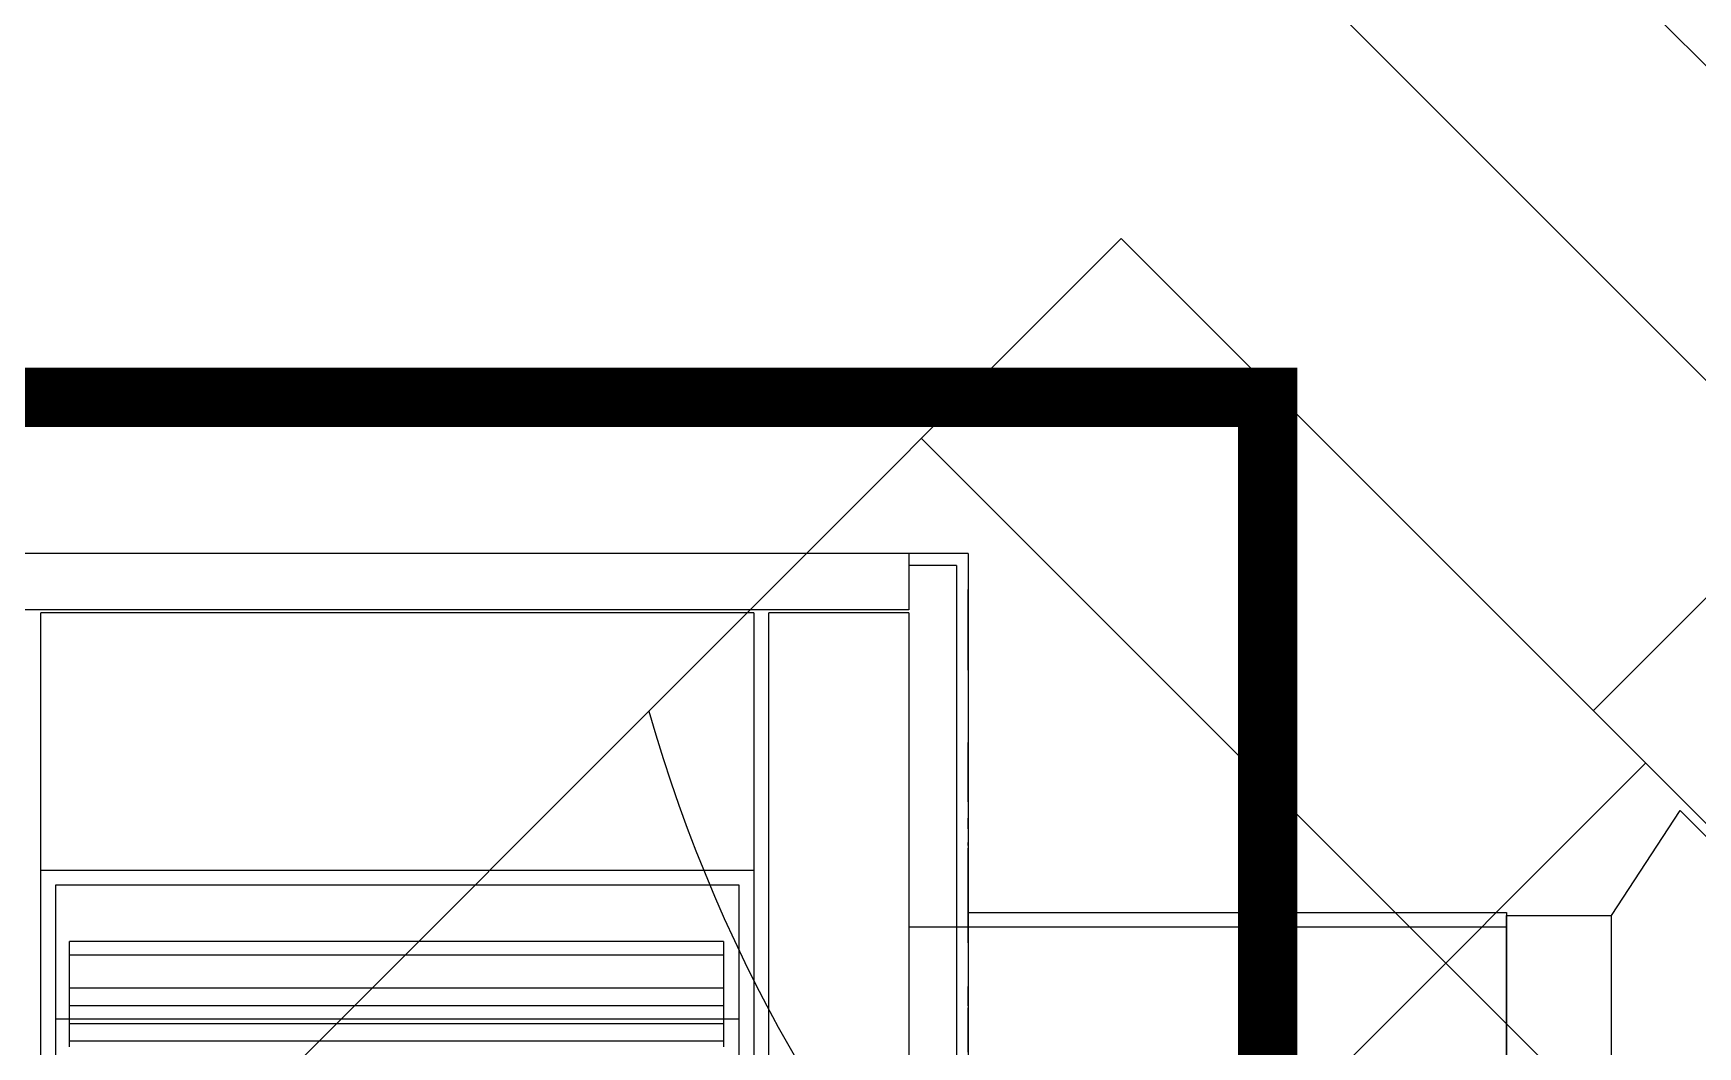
# Model space of a CAD drawing. Header units: centimetres. Extents: x 2452 to 16512, y -4226 to 6371.
# Drawn here: x 11659.2 to 11715.3, y 4803.6 to 4837.8 of the extents above; entities that cross this region are included whole.
import ezdxf

# ---------------------------------------------------------------- set-up
doc = ezdxf.new("R2010")
doc.units = ezdxf.units.CM
doc.layers.add('prlm-MOD-PB', color=123, linetype='Continuous')
doc.layers.add('prlm-VMC', color=93, linetype='Continuous')

# ---------------------------------------------------------------- blocks, each defined once
blk = doc.blocks.new('xi.c500-45')
at = {"layer": 'prlm-VMC'}
for p, q in [((25, 7.5), (-25, 7.5)), ((25, 0), (-25, 0))]:
    blk.add_line(p, q, dxfattribs=at)
blk = doc.blocks.new('xi.d500')
at = {"layer": 'prlm-VMC'}
for p, q in [((0, 0), (0, 92.024)), ((25, 0), (25, 59.524)), ((-25, 9.524), (25, 9.524)), ((-25, 0), (25, 0))]:
    blk.add_line(p, q, dxfattribs=at)
blk.add_arc((0, -22.303), 51.327, 60.8516, 119.1484, dxfattribs=at)
blk = doc.blocks.new('xi.manchonvmc')
at = {"layer": 'prlm-VMC'}
for points in [[(3.536, 20), (5.858, 23.536), (9.393, 20)], [(9.393, 20), (12.929, 23.536), (16.464, 20)], [(16.464, 20), (20, 23.536), (23.536, 20)], [(23.536, 20), (27.071, 23.536), (30.607, 20)], [(30.607, 20), (34.142, 23.536), (36.464, 20)], [(0, -20), (0, 20)], [(0, 20), (3.536, 20)], [(3.536, -20), (3.536, 20)], [(36.464, 20), (36.464, -20)], [(36.464, 20), (40, 20)], [(40, -20), (40, 20)], [(0, -20), (3.536, -20)], [(3.536, -20), (5.858, -23.536), (9.393, -20)], [(9.393, -20), (12.929, -23.536), (16.464, -20)], [(16.464, -20), (20, -23.536), (23.536, -20)], [(23.536, -20), (27.071, -23.536), (30.607, -20)], [(30.607, -20), (34.142, -23.536), (36.464, -20)], [(36.464, -20), (40, -20)]]:
    blk.add_lwpolyline(points, dxfattribs=at)

msp = doc.modelspace()

# ---------------------------------------------------------------- linework, layer by layer
at = {"layer": 'prlm-MOD-PB', "const_width": 2}
msp.add_lwpolyline([(11621.893, 4744.353), (11621.893, 4825.501), (11700.784, 4825.501), (11700.784, 4744.353)], close=True, dxfattribs=at)
at = {"layer": 'prlm-VMC', "ltscale": 25}
msp.add_line((11711.753, 4814.939), (11719.223, 4822.409), dxfattribs=at)
at = {"layer": 'prlm-VMC', "color": 0}
for p, q in [((11690.686, 4820.237), (11627.286, 4820.237)), ((11688.686, 4820.237), (11688.686, 4818.337)), ((11690.686, 4820.237), (11690.686, 4755.837)), ((11690.286, 4819.837), (11688.686, 4819.837)), ((11690.286, 4819.837), (11690.286, 4756.237)), ((11690.686, 4819.02), (11690.687, 4819.02)), ((11690.687, 4818.259), (11690.687, 4819.02)), ((11688.686, 4818.337), (11641.286, 4818.337)), ((11659.416, 4783.607), (11659.416, 4818.237)), ((11683.456, 4818.237), (11659.416, 4818.237)), ((11683.456, 4818.237), (11683.456, 4783.607)), ((11683.966, 4757.837), (11683.966, 4818.237)), ((11688.686, 4818.237), (11683.966, 4818.237)), ((11688.686, 4818.237), (11688.686, 4757.837)), ((11690.686, 4818.369), (11690.687, 4818.369)), ((11690.686, 4818.259), (11690.687, 4818.259)), ((11690.687, 4816.303), (11690.687, 4818.369)), ((11690.686, 4817.553), (11690.687, 4817.553)), ((11690.686, 4817.365), (11690.687, 4817.365)), ((11690.687, 4817.553), (11690.687, 4813.796)), ((11690.686, 4816.303), (11690.687, 4816.303)), ((11690.686, 4816.303), (11690.687, 4816.303)), ((11690.686, 4814.317), (11690.687, 4814.317)), ((11690.686, 4814.317), (11690.687, 4814.317)), ((11690.686, 4814.265), (11690.687, 4814.265)), ((11690.686, 4814.265), (11690.687, 4814.265)), ((11690.686, 4814.24), (11690.687, 4814.24)), ((11690.686, 4814.24), (11690.687, 4814.24)), ((11690.686, 4814.162), (11690.687, 4814.162)), ((11690.686, 4814.133), (11690.687, 4814.133)), ((11690.686, 4814.065), (11690.687, 4814.065)), ((11690.686, 4814.054), (11690.687, 4814.054)), ((11690.686, 4813.796), (11690.687, 4813.796)), ((11690.686, 4813.702), (11690.687, 4813.702)), ((11690.687, 4812.817), (11690.687, 4813.87)), ((11690.686, 4813.022), (11690.687, 4813.022)), ((11690.686, 4812.817), (11690.687, 4812.817)), ((11690.687, 4812.746), (11690.687, 4812.817)), ((11690.686, 4812.746), (11690.687, 4812.746)), ((11690.686, 4812.706), (11690.687, 4812.706)), ((11690.686, 4812.706), (11690.687, 4812.706)), ((11690.687, 4812.706), (11690.686, 4812.706)), ((11690.686, 4812.704), (11690.687, 4812.704)), ((11690.686, 4812.696), (11690.687, 4812.696)), ((11690.686, 4812.693), (11690.687, 4812.693)), ((11690.686, 4812.635), (11690.687, 4812.635)), ((11690.686, 4812.581), (11690.687, 4812.581)), ((11690.686, 4812.47), (11690.687, 4812.47)), ((11690.686, 4812.41), (11690.687, 4812.41)), ((11690.686, 4812.375), (11690.687, 4812.375)), ((11690.686, 4812.375), (11690.687, 4812.375)), ((11690.686, 4812.332), (11690.687, 4812.332)), ((11690.686, 4812.308), (11690.687, 4812.308)), ((11690.686, 4812.225), (11690.687, 4812.225)), ((11690.687, 4812.704), (11690.687, 4812.746)), ((11690.687, 4812.693), (11690.687, 4812.704)), ((11690.687, 4812.47), (11690.687, 4812.693)), ((11690.687, 4812.375), (11690.687, 4812.47)), ((11690.687, 4812.332), (11690.687, 4812.375)), ((11690.687, 4812.308), (11690.687, 4812.332)), ((11690.687, 4811.868), (11690.687, 4812.308)), ((11690.686, 4811.868), (11690.687, 4811.868)), ((11690.687, 4811.868), (11690.687, 4811.274)), ((11690.686, 4811.436), (11690.687, 4811.436)), ((11690.686, 4811.436), (11690.687, 4811.436)), ((11690.686, 4811.352), (11690.687, 4811.352)), ((11690.686, 4811.352), (11690.687, 4811.352)), ((11690.686, 4811.351), (11690.687, 4811.351)), ((11690.686, 4811.348), (11690.687, 4811.348)), ((11690.686, 4811.348), (11690.687, 4811.348)), ((11690.686, 4811.289), (11690.687, 4811.289)), ((11690.686, 4811.277), (11690.687, 4811.277)), ((11690.687, 4811.274), (11690.686, 4811.274)), ((11690.686, 4811.216), (11690.687, 4811.216)), ((11690.686, 4811.216), (11690.687, 4811.216)), ((11690.687, 4811.216), (11690.686, 4811.216)), ((11690.687, 4810.954), (11690.687, 4811.316)), ((11690.686, 4810.954), (11690.687, 4810.954)), ((11690.686, 4810.885), (11690.687, 4810.885)), ((11690.687, 4810.883), (11690.686, 4810.883)), ((11690.686, 4810.88), (11690.687, 4810.88)), ((11690.687, 4810.954), (11690.687, 4810.883)), ((11690.687, 4810.88), (11690.687, 4810.883)), ((11690.686, 4810.514), (11690.687, 4810.514)), ((11690.686, 4810.492), (11690.687, 4810.492)), ((11690.686, 4810.399), (11690.687, 4810.399)), ((11690.686, 4810.304), (11690.687, 4810.304)), ((11690.686, 4810.294), (11690.687, 4810.294)), ((11690.686, 4810.214), (11690.687, 4810.214)), ((11690.686, 4810.198), (11690.687, 4810.198)), ((11690.686, 4810.189), (11690.687, 4810.189)), ((11690.686, 4810.155), (11690.687, 4810.155)), ((11690.686, 4810.155), (11690.687, 4810.155)), ((11690.687, 4810.155), (11690.686, 4810.155)), ((11690.687, 4810.514), (11690.687, 4810.492)), ((11690.687, 4810.399), (11690.687, 4810.492)), ((11690.687, 4810.399), (11690.687, 4810.304)), ((11690.687, 4809.95), (11690.687, 4810.304)), ((11683.456, 4809.557), (11659.416, 4809.557)), ((11690.686, 4809.95), (11690.687, 4809.95)), ((11690.686, 4809.907), (11690.687, 4809.907)), ((11690.686, 4809.741), (11690.687, 4809.741)), ((11690.686, 4809.691), (11690.687, 4809.691)), ((11690.686, 4809.515), (11690.686, 4809.517)), ((11690.687, 4809.517), (11690.686, 4809.517)), ((11690.686, 4809.515), (11690.686, 4809.044)), ((11690.686, 4809.515), (11690.687, 4809.515)), ((11690.686, 4809.479), (11690.687, 4809.479)), ((11690.686, 4809.479), (11690.687, 4809.479)), ((11690.687, 4809.907), (11690.687, 4809.95)), ((11690.687, 4809.143), (11690.687, 4809.907)), ((11659.906, 4809.057), (11659.906, 4784.057)), ((11682.956, 4809.057), (11659.906, 4809.057)), ((11682.956, 4784.057), (11682.956, 4809.057)), ((11690.686, 4809.143), (11690.687, 4809.143)), ((11690.686, 4809.044), (11690.686, 4808.905)), ((11690.686, 4809.044), (11690.687, 4809.044)), ((11690.686, 4808.905), (11690.686, 4808.113)), ((11690.686, 4808.905), (11690.687, 4808.905)), ((11690.686, 4808.861), (11690.687, 4808.861)), ((11690.687, 4808.861), (11690.687, 4809.143)), ((11690.687, 4808.137), (11690.687, 4808.861)), ((11690.686, 4808.166), (11690.687, 4808.166)), ((11690.686, 4808.166), (11690.687, 4808.166)), ((11690.686, 4808.137), (11708.836, 4808.137)), ((11690.686, 4808.113), (11690.687, 4808.113)), ((11690.686, 4808.113), (11690.686, 4808.111)), ((11690.686, 4808.111), (11690.687, 4808.111)), ((11690.686, 4807.935), (11690.687, 4807.935)), ((11690.687, 4807.614), (11690.687, 4808.137)), ((11708.836, 4808.137), (11708.836, 4767.937)), ((11660.386, 4803.613), (11660.386, 4807.161)), ((11682.436, 4807.161), (11660.386, 4807.161)), ((11682.436, 4807.161), (11682.436, 4803.613)), ((11708.836, 4807.637), (11688.686, 4807.637)), ((11690.686, 4807.614), (11690.687, 4807.614)), ((11690.686, 4807.455), (11690.687, 4807.455)), ((11690.686, 4807.315), (11690.687, 4807.315)), ((11690.686, 4807.26), (11690.687, 4807.26)), ((11690.687, 4807.259), (11690.686, 4807.259)), ((11690.686, 4807.219), (11690.687, 4807.219)), ((11690.687, 4807.219), (11690.687, 4807.614)), ((11690.687, 4807.116), (11690.687, 4807.219)), ((11682.436, 4806.695), (11660.386, 4806.695)), ((11690.687, 4807.116), (11690.686, 4807.116)), ((11682.436, 4805.585), (11660.386, 4805.585)), ((11690.686, 4805.644), (11690.687, 4805.644)), ((11690.686, 4805.597), (11690.687, 4805.597)), ((11690.686, 4805.531), (11690.687, 4805.531)), ((11690.686, 4805.484), (11690.687, 4805.484)), ((11690.687, 4805.597), (11690.687, 4805.644)), ((11690.687, 4805.484), (11690.687, 4805.597)), ((11690.687, 4805.166), (11690.687, 4805.484)), ((11682.436, 4804.992), (11660.386, 4804.992)), ((11690.686, 4805.166), (11690.687, 4805.166)), ((11690.686, 4805.129), (11690.687, 4805.129)), ((11690.686, 4804.993), (11690.687, 4804.993)), ((11690.686, 4804.96), (11690.687, 4804.96)), ((11690.686, 4804.926), (11690.687, 4804.926)), ((11690.687, 4805.129), (11690.687, 4805.166)), ((11690.687, 4804.994), (11690.687, 4805.129)), ((11690.687, 4804.993), (11690.687, 4804.926)), ((11690.687, 4804.888), (11690.687, 4804.926)), ((11682.956, 4804.537), (11659.906, 4804.537)), ((11660.386, 4804.396), (11682.436, 4804.396)), ((11690.686, 4804.888), (11690.687, 4804.888)), ((11690.686, 4804.861), (11690.687, 4804.861)), ((11690.686, 4804.711), (11690.687, 4804.711)), ((11690.686, 4804.675), (11690.686, 4804.616)), ((11690.687, 4804.675), (11690.686, 4804.675)), ((11690.686, 4804.616), (11690.687, 4804.616)), ((11690.686, 4804.616), (11690.686, 4804.517)), ((11690.686, 4804.58), (11690.687, 4804.58)), ((11690.686, 4804.517), (11690.686, 4804.325)), ((11690.686, 4804.517), (11690.687, 4804.517)), ((11690.686, 4804.385), (11690.687, 4804.385)), ((11690.687, 4804.711), (11690.687, 4804.888)), ((11690.687, 4803.896), (11690.687, 4804.711)), ((11682.436, 4803.804), (11660.386, 4803.804)), ((11690.686, 4804.325), (11690.686, 4803.995)), ((11690.686, 4804.325), (11690.687, 4804.325)), ((11690.686, 4804.003), (11690.687, 4804.003)), ((11690.686, 4803.995), (11690.687, 4803.995)), ((11690.686, 4803.989), (11690.687, 4803.989)), ((11690.686, 4803.896), (11690.687, 4803.896)), ((11690.686, 4803.893), (11690.687, 4803.893)), ((11690.686, 4803.801), (11690.687, 4803.801)), ((11690.687, 4803.796), (11690.686, 4803.796)), ((11690.687, 4803.424), (11690.687, 4803.896))]:
    msp.add_line(p, q, dxfattribs=at)

# ---------------------------------------------------------------- block references
at = {"layer": 'prlm-VMC'}
for name, p, rotation in [('xi.c500-45', (11720.991, 4820.642), 314.9999999999993), ('xi.d500', (11713.521, 4813.172), 134.9999999999959), ('xi.manchonvmc', (11708.836, 4788.037), 359.999999156093)]:
    msp.add_blockref(name, p, dxfattribs=dict(at, rotation=rotation))

doc.saveas('drawing.dxf')
